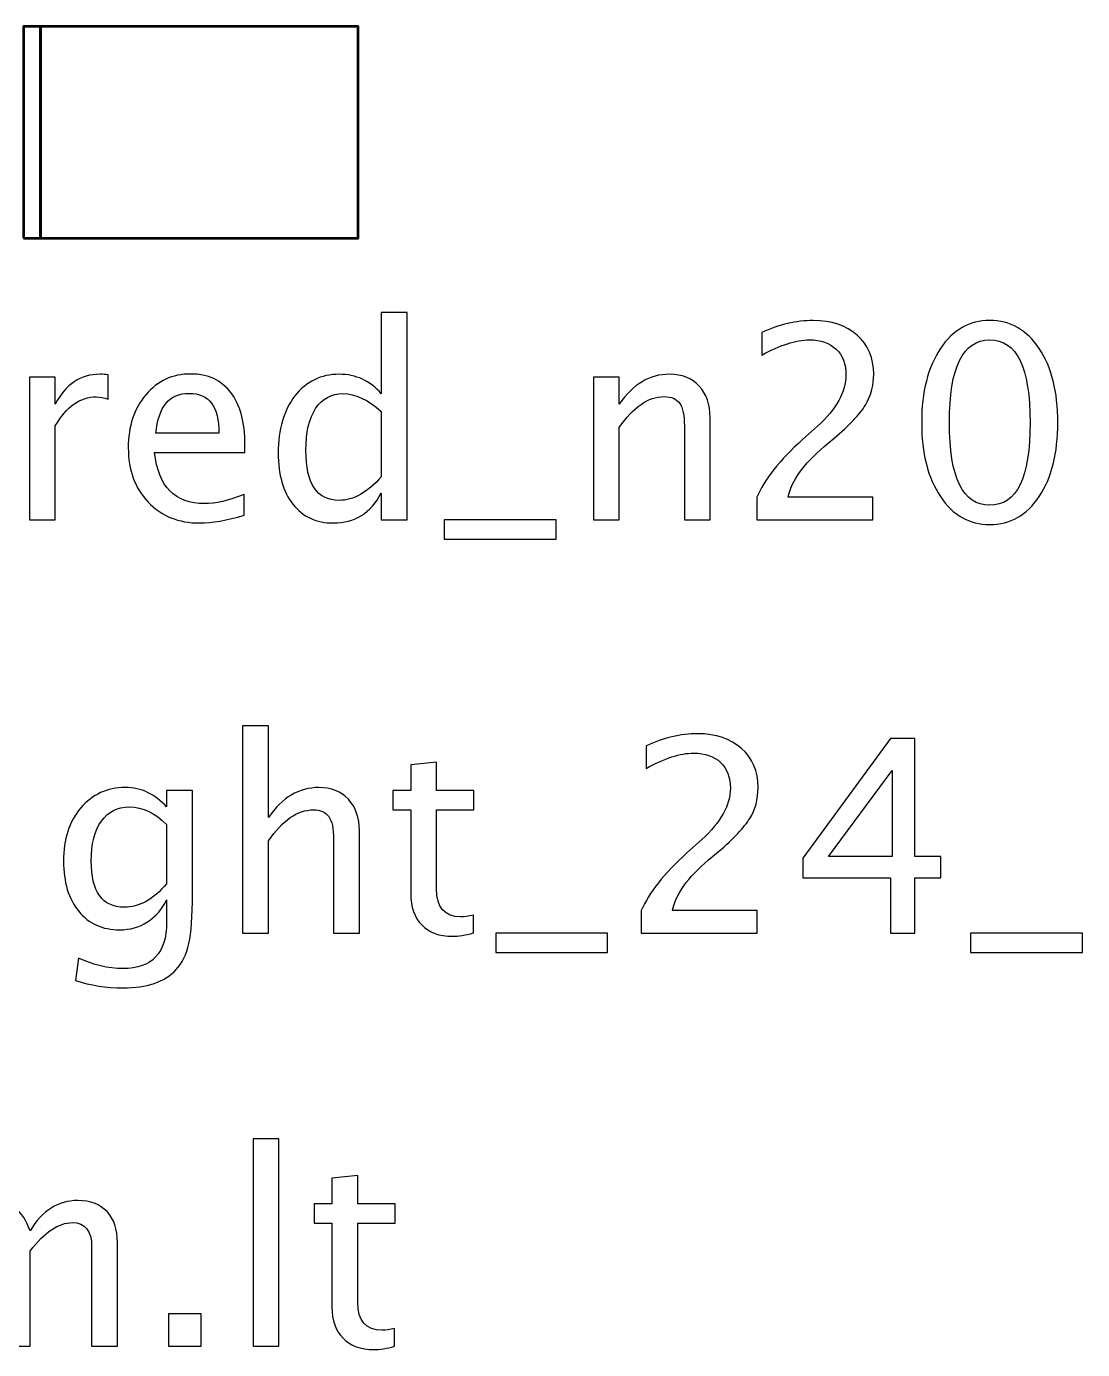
# Model space of a CAD drawing. Header units: centimetres. Extents: x -27.7 to 27.6, y -20.2 to 43.3.
# Drawn here: x 2.32 to 7.31, y 27.25 to 33.5 of the extents above; entities that cross this region are included whole.
import ezdxf

# ---------------------------------------------------------------- set-up
doc = ezdxf.new("R2010")
doc.units = ezdxf.units.CM
doc.header["$MEASUREMENT"] = 0
doc.layers.add('Layer 1', color=7, linetype='Continuous')

msp = doc.modelspace()

# ---------------------------------------------------------------- linework, layer by layer
at = {"layer": 'Layer 1', "lineweight": 53}
for points in [[(2.30999, 32.4999), (2.38999, 32.4999), (2.38999, 33.4999), (2.30999, 33.4999), (2.30999, 32.4999)], [(2.38999, 32.4999), (3.88999, 32.4999), (3.88999, 33.4999), (2.38999, 33.4999), (2.38999, 32.4999)]]:
    msp.add_lwpolyline(points, close=True, dxfattribs=at)
at = {"layer": 'Layer 1'}
for points, knots in [([(3.99836, 31.17044), (3.99836, 31.17044), (3.99836, 31.2968), (3.99836, 31.2968), (3.99836, 31.2968), (3.94862, 31.2024), (3.87369, 31.1552), (3.77358, 31.1552), (3.77358, 31.1552), (3.6923, 31.1552), (3.62838, 31.18462), (3.58182, 31.24367), (3.58182, 31.24367), (3.53525, 31.30273), (3.51197, 31.38337), (3.51197, 31.4856), (3.51197, 31.4856), (3.51197, 31.59736), (3.53843, 31.68731), (3.59113, 31.75547), (3.59113, 31.75547), (3.64404, 31.82341), (3.71347, 31.85749), (3.79961, 31.85749), (3.79961, 31.85749), (3.87941, 31.85749), (3.94587, 31.82701), (3.99836, 31.76584), (3.99836, 31.76584), (3.99836, 31.76584), (3.99836, 32.14958), (3.99836, 32.14958), (3.99836, 32.14958), (3.99836, 32.14958), (4.12028, 32.14958), (4.12028, 32.14958), (4.12028, 32.14958), (4.12028, 32.14958), (4.12028, 31.17044), (4.12028, 31.17044), (4.12028, 31.17044), (4.12028, 31.17044), (3.99836, 31.17044), (3.99836, 31.17044)], [0, 0, 0, 0, 0.0833333, 0.0833333, 0.0833333, 0.0833333, 0.1666667, 0.1666667, 0.1666667, 0.1666667, 0.25, 0.25, 0.25, 0.25, 0.3333333, 0.3333333, 0.3333333, 0.3333333, 0.4166667, 0.4166667, 0.4166667, 0.4166667, 0.5, 0.5, 0.5, 0.5, 0.5833333, 0.5833333, 0.5833333, 0.5833333, 0.6666667, 0.6666667, 0.6666667, 0.6666667, 0.75, 0.75, 0.75, 0.75, 0.8333333, 0.8333333, 0.8333333, 0.8333333, 1, 1, 1, 1]), ([(5.77123, 31.17044), (5.77123, 31.17044), (5.77123, 31.27712), (5.77123, 31.27712), (5.77123, 31.27712), (5.80679, 31.3603), (5.87854, 31.4511), (5.9867, 31.5491), (5.9867, 31.5491), (5.9867, 31.5491), (6.05654, 31.61175), (6.05654, 31.61175), (6.05654, 31.61175), (6.1465, 31.69345), (6.19158, 31.77431), (6.19158, 31.85474), (6.19158, 31.85474), (6.19158, 31.90617), (6.17613, 31.94639), (6.14544, 31.97581), (6.14544, 31.97581), (6.11475, 32.00523), (6.07221, 32.02004), (6.01823, 32.02004), (6.01823, 32.02004), (5.95516, 32.02004), (5.88044, 31.99591), (5.79409, 31.94766), (5.79409, 31.94766), (5.79409, 31.94766), (5.79409, 32.05433), (5.79409, 32.05433), (5.79409, 32.05433), (5.87558, 32.09243), (5.95664, 32.11148), (6.03749, 32.11148), (6.03749, 32.11148), (6.12343, 32.11148), (6.19243, 32.08841), (6.2445, 32.04206), (6.2445, 32.04206), (6.29636, 31.9957), (6.32239, 31.93432), (6.32239, 31.8577), (6.32239, 31.8577), (6.32239, 31.80267), (6.30927, 31.75377), (6.28302, 31.71123), (6.28302, 31.71123), (6.25656, 31.66848), (6.20767, 31.61683), (6.13592, 31.55587), (6.13592, 31.55587), (6.13592, 31.55587), (6.08872, 31.51566), (6.08872, 31.51566), (6.08872, 31.51566), (5.99051, 31.43248), (5.93378, 31.35289), (5.91854, 31.27712), (5.91854, 31.27712), (5.91854, 31.27712), (6.31858, 31.27712), (6.31858, 31.27712), (6.31858, 31.27712), (6.31858, 31.27712), (6.31858, 31.17044), (6.31858, 31.17044), (6.31858, 31.17044), (6.31858, 31.17044), (5.77123, 31.17044), (5.77123, 31.17044)], [0, 0, 0, 0, 0.0526316, 0.0526316, 0.0526316, 0.0526316, 0.1052632, 0.1052632, 0.1052632, 0.1052632, 0.1578947, 0.1578947, 0.1578947, 0.1578947, 0.2105263, 0.2105263, 0.2105263, 0.2105263, 0.2631579, 0.2631579, 0.2631579, 0.2631579, 0.3157895, 0.3157895, 0.3157895, 0.3157895, 0.3684211, 0.3684211, 0.3684211, 0.3684211, 0.4210526, 0.4210526, 0.4210526, 0.4210526, 0.4736842, 0.4736842, 0.4736842, 0.4736842, 0.5263158, 0.5263158, 0.5263158, 0.5263158, 0.5789474, 0.5789474, 0.5789474, 0.5789474, 0.6315789, 0.6315789, 0.6315789, 0.6315789, 0.6842105, 0.6842105, 0.6842105, 0.6842105, 0.7368421, 0.7368421, 0.7368421, 0.7368421, 0.7894737, 0.7894737, 0.7894737, 0.7894737, 0.8421053, 0.8421053, 0.8421053, 0.8421053, 0.8947368, 0.8947368, 0.8947368, 0.8947368, 1, 1, 1, 1]), ([(6.87017, 31.14758), (6.77386, 31.14758), (6.69618, 31.19182), (6.63734, 31.28008), (6.63734, 31.28008), (6.57829, 31.36834), (6.54887, 31.48476), (6.54887, 31.62953), (6.54887, 31.62953), (6.54887, 31.77431), (6.57829, 31.89072), (6.63734, 31.97898), (6.63734, 31.97898), (6.69618, 32.06724), (6.77386, 32.11148), (6.87017, 32.11148), (6.87017, 32.11148), (6.9669, 32.11148), (7.04458, 32.06746), (7.10342, 31.9794), (7.10342, 31.9794), (7.16205, 31.89135), (7.19147, 31.77473), (7.19147, 31.62953), (7.19147, 31.62953), (7.19147, 31.48476), (7.16205, 31.36834), (7.10342, 31.28008), (7.10342, 31.28008), (7.04458, 31.19182), (6.9669, 31.14758), (6.87017, 31.14758)], [0, 0, 0, 0, 0.1111111, 0.1111111, 0.1111111, 0.1111111, 0.2222222, 0.2222222, 0.2222222, 0.2222222, 0.3333333, 0.3333333, 0.3333333, 0.3333333, 0.4444444, 0.4444444, 0.4444444, 0.4444444, 0.5555556, 0.5555556, 0.5555556, 0.5555556, 0.6666667, 0.6666667, 0.6666667, 0.6666667, 0.7777778, 0.7777778, 0.7777778, 0.7777778, 1, 1, 1, 1]), ([(6.86996, 31.23902), (6.99716, 31.23902), (7.06066, 31.36919), (7.06066, 31.62953), (7.06066, 31.62953), (7.06066, 31.88987), (6.99716, 32.02004), (6.86996, 32.02004), (6.86996, 32.02004), (6.74317, 32.02004), (6.67967, 31.88987), (6.67967, 31.62953), (6.67967, 31.62953), (6.67967, 31.36919), (6.74317, 31.23902), (6.86996, 31.23902)], [0, 0, 0, 0, 0.2, 0.2, 0.2, 0.2, 0.4, 0.4, 0.4, 0.4, 0.6, 0.6, 0.6, 0.6, 1, 1, 1, 1]), ([(2.3381, 31.17044), (2.3381, 31.17044), (2.3381, 31.84352), (2.3381, 31.84352), (2.3381, 31.84352), (2.3381, 31.84352), (2.46001, 31.84352), (2.46001, 31.84352), (2.46001, 31.84352), (2.46001, 31.84352), (2.46001, 31.71631), (2.46001, 31.71631), (2.46001, 31.71631), (2.50848, 31.8105), (2.57875, 31.85749), (2.67104, 31.85749), (2.67104, 31.85749), (2.68353, 31.85749), (2.69665, 31.85643), (2.71019, 31.85431), (2.71019, 31.85431), (2.71019, 31.85431), (2.71019, 31.74023), (2.71019, 31.74023), (2.71019, 31.74023), (2.68903, 31.74721), (2.6704, 31.75081), (2.65432, 31.75081), (2.65432, 31.75081), (2.57685, 31.75081), (2.51208, 31.70509), (2.46001, 31.61344), (2.46001, 31.61344), (2.46001, 31.61344), (2.46001, 31.17044), (2.46001, 31.17044), (2.46001, 31.17044), (2.46001, 31.17044), (2.3381, 31.17044), (2.3381, 31.17044)], [0, 0, 0, 0, 0.0909091, 0.0909091, 0.0909091, 0.0909091, 0.1818182, 0.1818182, 0.1818182, 0.1818182, 0.2727273, 0.2727273, 0.2727273, 0.2727273, 0.3636364, 0.3636364, 0.3636364, 0.3636364, 0.4545455, 0.4545455, 0.4545455, 0.4545455, 0.5454545, 0.5454545, 0.5454545, 0.5454545, 0.6363636, 0.6363636, 0.6363636, 0.6363636, 0.7272727, 0.7272727, 0.7272727, 0.7272727, 0.8181818, 0.8181818, 0.8181818, 0.8181818, 1, 1, 1, 1]), ([(3.35174, 31.19203), (3.26983, 31.16748), (3.19977, 31.1552), (3.14135, 31.1552), (3.14135, 31.1552), (3.04166, 31.1552), (2.96059, 31.18822), (2.89815, 31.25405), (2.89815, 31.25405), (2.83571, 31.31987), (2.80439, 31.40517), (2.80439, 31.51015), (2.80439, 31.51015), (2.80439, 31.61196), (2.8319, 31.69557), (2.88715, 31.76097), (2.88715, 31.76097), (2.94239, 31.82616), (3.01308, 31.85876), (3.09923, 31.85876), (3.09923, 31.85876), (3.18072, 31.85876), (3.24379, 31.82976), (3.28824, 31.77177), (3.28824, 31.77177), (3.33269, 31.71377), (3.35492, 31.63165), (3.35492, 31.52518), (3.35492, 31.52518), (3.35492, 31.52518), (3.35428, 31.48793), (3.35428, 31.48793), (3.35428, 31.48793), (3.35428, 31.48793), (2.92884, 31.48793), (2.92884, 31.48793), (2.92884, 31.48793), (2.94662, 31.32707), (3.02515, 31.24664), (3.16421, 31.24664), (3.16421, 31.24664), (3.21522, 31.24664), (3.27766, 31.26103), (3.35174, 31.28982), (3.35174, 31.28982), (3.35174, 31.28982), (3.35174, 31.19203), (3.35174, 31.19203)], [0, 0, 0, 0, 0.0769231, 0.0769231, 0.0769231, 0.0769231, 0.1538462, 0.1538462, 0.1538462, 0.1538462, 0.2307692, 0.2307692, 0.2307692, 0.2307692, 0.3076923, 0.3076923, 0.3076923, 0.3076923, 0.3846154, 0.3846154, 0.3846154, 0.3846154, 0.4615385, 0.4615385, 0.4615385, 0.4615385, 0.5384615, 0.5384615, 0.5384615, 0.5384615, 0.6153846, 0.6153846, 0.6153846, 0.6153846, 0.6923077, 0.6923077, 0.6923077, 0.6923077, 0.7692308, 0.7692308, 0.7692308, 0.7692308, 0.8461538, 0.8461538, 0.8461538, 0.8461538, 1, 1, 1, 1]), ([(4.99952, 31.17044), (4.99952, 31.17044), (4.99952, 31.84352), (4.99952, 31.84352), (4.99952, 31.84352), (4.99952, 31.84352), (5.12143, 31.84352), (5.12143, 31.84352), (5.12143, 31.84352), (5.12143, 31.84352), (5.12143, 31.71631), (5.12143, 31.71631), (5.12143, 31.71631), (5.18599, 31.8105), (5.26515, 31.85749), (5.3587, 31.85749), (5.3587, 31.85749), (5.41754, 31.85749), (5.46432, 31.83907), (5.49882, 31.80203), (5.49882, 31.80203), (5.53332, 31.7652), (5.55068, 31.71546), (5.55068, 31.65324), (5.55068, 31.65324), (5.55068, 31.65324), (5.55068, 31.17044), (5.55068, 31.17044), (5.55068, 31.17044), (5.55068, 31.17044), (5.42876, 31.17044), (5.42876, 31.17044), (5.42876, 31.17044), (5.42876, 31.17044), (5.42876, 31.61344), (5.42876, 31.61344), (5.42876, 31.61344), (5.42876, 31.6634), (5.42135, 31.69896), (5.40675, 31.72012), (5.40675, 31.72012), (5.39193, 31.7415), (5.36759, 31.75208), (5.33352, 31.75208), (5.33352, 31.75208), (5.25859, 31.75208), (5.18789, 31.70319), (5.12143, 31.6054), (5.12143, 31.6054), (5.12143, 31.6054), (5.12143, 31.17044), (5.12143, 31.17044), (5.12143, 31.17044), (5.12143, 31.17044), (4.99952, 31.17044), (4.99952, 31.17044)], [0, 0, 0, 0, 0.0666667, 0.0666667, 0.0666667, 0.0666667, 0.1333333, 0.1333333, 0.1333333, 0.1333333, 0.2, 0.2, 0.2, 0.2, 0.2666667, 0.2666667, 0.2666667, 0.2666667, 0.3333333, 0.3333333, 0.3333333, 0.3333333, 0.4, 0.4, 0.4, 0.4, 0.4666667, 0.4666667, 0.4666667, 0.4666667, 0.5333333, 0.5333333, 0.5333333, 0.5333333, 0.6, 0.6, 0.6, 0.6, 0.6666667, 0.6666667, 0.6666667, 0.6666667, 0.7333333, 0.7333333, 0.7333333, 0.7333333, 0.8, 0.8, 0.8, 0.8, 0.8666667, 0.8666667, 0.8666667, 0.8666667, 1, 1, 1, 1]), ([(2.93519, 31.57937), (2.93519, 31.57937), (3.23236, 31.57937), (3.23236, 31.57937), (3.23236, 31.57937), (3.23236, 31.70467), (3.18559, 31.76732), (3.09225, 31.76732), (3.09225, 31.76732), (2.99827, 31.76732), (2.94599, 31.70467), (2.93519, 31.57937)], [0, 0, 0, 0, 0.25, 0.25, 0.25, 0.25, 0.5, 0.5, 0.5, 0.5, 1, 1, 1, 1]), ([(3.99836, 31.68245), (3.93508, 31.73811), (3.87518, 31.76605), (3.81845, 31.76605), (3.81845, 31.76605), (3.76257, 31.76605), (3.71939, 31.74277), (3.6887, 31.69599), (3.6887, 31.69599), (3.65801, 31.64943), (3.64277, 31.58339), (3.64277, 31.49788), (3.64277, 31.49788), (3.64277, 31.34061), (3.69484, 31.26188), (3.79919, 31.26188), (3.79919, 31.26188), (3.86692, 31.26188), (3.93338, 31.29892), (3.99836, 31.37279), (3.99836, 31.37279), (3.99836, 31.37279), (3.99836, 31.68245), (3.99836, 31.68245)], [0, 0, 0, 0, 0.1428571, 0.1428571, 0.1428571, 0.1428571, 0.2857143, 0.2857143, 0.2857143, 0.2857143, 0.4285714, 0.4285714, 0.4285714, 0.4285714, 0.5714286, 0.5714286, 0.5714286, 0.5714286, 0.7142857, 0.7142857, 0.7142857, 0.7142857, 1, 1, 1, 1]), ([(4.29596, 31.079), (4.29596, 31.079), (4.29596, 31.17044), (4.29596, 31.17044), (4.29596, 31.17044), (4.29596, 31.17044), (4.82426, 31.17044), (4.82426, 31.17044), (4.82426, 31.17044), (4.82426, 31.17044), (4.82426, 31.079), (4.82426, 31.079), (4.82426, 31.079), (4.82426, 31.079), (4.29596, 31.079), (4.29596, 31.079)], [0, 0, 0, 0, 0.2, 0.2, 0.2, 0.2, 0.4, 0.4, 0.4, 0.4, 0.6, 0.6, 0.6, 0.6, 1, 1, 1, 1]), ([(3.34402, 29.21894), (3.34402, 29.21894), (3.34402, 30.19808), (3.34402, 30.19808), (3.34402, 30.19808), (3.34402, 30.19808), (3.46593, 30.19808), (3.46593, 30.19808), (3.46593, 30.19808), (3.46593, 30.19808), (3.46593, 29.76481), (3.46593, 29.76481), (3.46593, 29.76481), (3.53049, 29.859), (3.60965, 29.90599), (3.7032, 29.90599), (3.7032, 29.90599), (3.76204, 29.90599), (3.80882, 29.88757), (3.84332, 29.85053), (3.84332, 29.85053), (3.87782, 29.8137), (3.89518, 29.76396), (3.89518, 29.70174), (3.89518, 29.70174), (3.89518, 29.70174), (3.89518, 29.21894), (3.89518, 29.21894), (3.89518, 29.21894), (3.89518, 29.21894), (3.77326, 29.21894), (3.77326, 29.21894), (3.77326, 29.21894), (3.77326, 29.21894), (3.77326, 29.66194), (3.77326, 29.66194), (3.77326, 29.66194), (3.77326, 29.7119), (3.76585, 29.74746), (3.75125, 29.76862), (3.75125, 29.76862), (3.73643, 29.79), (3.71209, 29.80058), (3.67802, 29.80058), (3.67802, 29.80058), (3.60309, 29.80058), (3.53239, 29.75169), (3.46593, 29.6539), (3.46593, 29.6539), (3.46593, 29.6539), (3.46593, 29.21894), (3.46593, 29.21894), (3.46593, 29.21894), (3.46593, 29.21894), (3.34402, 29.21894), (3.34402, 29.21894)], [0, 0, 0, 0, 0.0666667, 0.0666667, 0.0666667, 0.0666667, 0.1333333, 0.1333333, 0.1333333, 0.1333333, 0.2, 0.2, 0.2, 0.2, 0.2666667, 0.2666667, 0.2666667, 0.2666667, 0.3333333, 0.3333333, 0.3333333, 0.3333333, 0.4, 0.4, 0.4, 0.4, 0.4666667, 0.4666667, 0.4666667, 0.4666667, 0.5333333, 0.5333333, 0.5333333, 0.5333333, 0.6, 0.6, 0.6, 0.6, 0.6666667, 0.6666667, 0.6666667, 0.6666667, 0.7333333, 0.7333333, 0.7333333, 0.7333333, 0.8, 0.8, 0.8, 0.8, 0.8666667, 0.8666667, 0.8666667, 0.8666667, 1, 1, 1, 1]), ([(5.22568, 29.21894), (5.22568, 29.21894), (5.22568, 29.32562), (5.22568, 29.32562), (5.22568, 29.32562), (5.26124, 29.4088), (5.33299, 29.4996), (5.44115, 29.5976), (5.44115, 29.5976), (5.44115, 29.5976), (5.51099, 29.66025), (5.51099, 29.66025), (5.51099, 29.66025), (5.60095, 29.74195), (5.64603, 29.82281), (5.64603, 29.90324), (5.64603, 29.90324), (5.64603, 29.95467), (5.63058, 29.99489), (5.59989, 30.02431), (5.59989, 30.02431), (5.5692, 30.05373), (5.52666, 30.06854), (5.47268, 30.06854), (5.47268, 30.06854), (5.40961, 30.06854), (5.33489, 30.04441), (5.24854, 29.99616), (5.24854, 29.99616), (5.24854, 29.99616), (5.24854, 30.10283), (5.24854, 30.10283), (5.24854, 30.10283), (5.33003, 30.14093), (5.41109, 30.15998), (5.49194, 30.15998), (5.49194, 30.15998), (5.57788, 30.15998), (5.64688, 30.13691), (5.69895, 30.09056), (5.69895, 30.09056), (5.75081, 30.0442), (5.77684, 29.98282), (5.77684, 29.9062), (5.77684, 29.9062), (5.77684, 29.85117), (5.76372, 29.80227), (5.73747, 29.75973), (5.73747, 29.75973), (5.71101, 29.71698), (5.66212, 29.66533), (5.59037, 29.60437), (5.59037, 29.60437), (5.59037, 29.60437), (5.54317, 29.56416), (5.54317, 29.56416), (5.54317, 29.56416), (5.44496, 29.48098), (5.38823, 29.40139), (5.37299, 29.32562), (5.37299, 29.32562), (5.37299, 29.32562), (5.77303, 29.32562), (5.77303, 29.32562), (5.77303, 29.32562), (5.77303, 29.32562), (5.77303, 29.21894), (5.77303, 29.21894), (5.77303, 29.21894), (5.77303, 29.21894), (5.22568, 29.21894), (5.22568, 29.21894)], [0, 0, 0, 0, 0.0526316, 0.0526316, 0.0526316, 0.0526316, 0.1052632, 0.1052632, 0.1052632, 0.1052632, 0.1578947, 0.1578947, 0.1578947, 0.1578947, 0.2105263, 0.2105263, 0.2105263, 0.2105263, 0.2631579, 0.2631579, 0.2631579, 0.2631579, 0.3157895, 0.3157895, 0.3157895, 0.3157895, 0.3684211, 0.3684211, 0.3684211, 0.3684211, 0.4210526, 0.4210526, 0.4210526, 0.4210526, 0.4736842, 0.4736842, 0.4736842, 0.4736842, 0.5263158, 0.5263158, 0.5263158, 0.5263158, 0.5789474, 0.5789474, 0.5789474, 0.5789474, 0.6315789, 0.6315789, 0.6315789, 0.6315789, 0.6842105, 0.6842105, 0.6842105, 0.6842105, 0.7368421, 0.7368421, 0.7368421, 0.7368421, 0.7894737, 0.7894737, 0.7894737, 0.7894737, 0.8421053, 0.8421053, 0.8421053, 0.8421053, 0.8947368, 0.8947368, 0.8947368, 0.8947368, 1, 1, 1, 1]), ([(6.40208, 29.21894), (6.40208, 29.21894), (6.40208, 29.47928), (6.40208, 29.47928), (6.40208, 29.47928), (6.40208, 29.47928), (5.98808, 29.47928), (5.98808, 29.47928), (5.98808, 29.47928), (5.98808, 29.47928), (5.98808, 29.57199), (5.98808, 29.57199), (5.98808, 29.57199), (5.98808, 29.57199), (6.40208, 30.13712), (6.40208, 30.13712), (6.40208, 30.13712), (6.40208, 30.13712), (6.51638, 30.13712), (6.51638, 30.13712), (6.51638, 30.13712), (6.51638, 30.13712), (6.51638, 29.57961), (6.51638, 29.57961), (6.51638, 29.57961), (6.51638, 29.57961), (6.63957, 29.57961), (6.63957, 29.57961), (6.63957, 29.57961), (6.63957, 29.57961), (6.63957, 29.47928), (6.63957, 29.47928), (6.63957, 29.47928), (6.63957, 29.47928), (6.51638, 29.47928), (6.51638, 29.47928), (6.51638, 29.47928), (6.51638, 29.47928), (6.51638, 29.21894), (6.51638, 29.21894), (6.51638, 29.21894), (6.51638, 29.21894), (6.40208, 29.21894), (6.40208, 29.21894)], [0, 0, 0, 0, 0.0833333, 0.0833333, 0.0833333, 0.0833333, 0.1666667, 0.1666667, 0.1666667, 0.1666667, 0.25, 0.25, 0.25, 0.25, 0.3333333, 0.3333333, 0.3333333, 0.3333333, 0.4166667, 0.4166667, 0.4166667, 0.4166667, 0.5, 0.5, 0.5, 0.5, 0.5833333, 0.5833333, 0.5833333, 0.5833333, 0.6666667, 0.6666667, 0.6666667, 0.6666667, 0.75, 0.75, 0.75, 0.75, 0.8333333, 0.8333333, 0.8333333, 0.8333333, 1, 1, 1, 1]), ([(4.43322, 29.21915), (4.39554, 29.20878), (4.36273, 29.2037), (4.33501, 29.2037), (4.33501, 29.2037), (4.27278, 29.2037), (4.22431, 29.22148), (4.1896, 29.25704), (4.1896, 29.25704), (4.15467, 29.2926), (4.13732, 29.34191), (4.13732, 29.4052), (4.13732, 29.4052), (4.13732, 29.4052), (4.13732, 29.80058), (4.13732, 29.80058), (4.13732, 29.80058), (4.13732, 29.80058), (4.05308, 29.80058), (4.05308, 29.80058), (4.05308, 29.80058), (4.05308, 29.80058), (4.05308, 29.89202), (4.05308, 29.89202), (4.05308, 29.89202), (4.05308, 29.89202), (4.13732, 29.89202), (4.13732, 29.89202), (4.13732, 29.89202), (4.13732, 29.89202), (4.13732, 30.01372), (4.13732, 30.01372), (4.13732, 30.01372), (4.13732, 30.01372), (4.25923, 30.02536), (4.25923, 30.02536), (4.25923, 30.02536), (4.25923, 30.02536), (4.25923, 29.89202), (4.25923, 29.89202), (4.25923, 29.89202), (4.25923, 29.89202), (4.43576, 29.89202), (4.43576, 29.89202), (4.43576, 29.89202), (4.43576, 29.89202), (4.43576, 29.80058), (4.43576, 29.80058), (4.43576, 29.80058), (4.43576, 29.80058), (4.25923, 29.80058), (4.25923, 29.80058), (4.25923, 29.80058), (4.25923, 29.80058), (4.25923, 29.42721), (4.25923, 29.42721), (4.25923, 29.42721), (4.25923, 29.33916), (4.29754, 29.29514), (4.37395, 29.29514), (4.37395, 29.29514), (4.39025, 29.29514), (4.40993, 29.29789), (4.43322, 29.30318), (4.43322, 29.30318), (4.43322, 29.30318), (4.43322, 29.21915), (4.43322, 29.21915)], [0, 0, 0, 0, 0.0555556, 0.0555556, 0.0555556, 0.0555556, 0.1111111, 0.1111111, 0.1111111, 0.1111111, 0.1666667, 0.1666667, 0.1666667, 0.1666667, 0.2222222, 0.2222222, 0.2222222, 0.2222222, 0.2777778, 0.2777778, 0.2777778, 0.2777778, 0.3333333, 0.3333333, 0.3333333, 0.3333333, 0.3888889, 0.3888889, 0.3888889, 0.3888889, 0.4444444, 0.4444444, 0.4444444, 0.4444444, 0.5, 0.5, 0.5, 0.5, 0.5555556, 0.5555556, 0.5555556, 0.5555556, 0.6111111, 0.6111111, 0.6111111, 0.6111111, 0.6666667, 0.6666667, 0.6666667, 0.6666667, 0.7222222, 0.7222222, 0.7222222, 0.7222222, 0.7777778, 0.7777778, 0.7777778, 0.7777778, 0.8333333, 0.8333333, 0.8333333, 0.8333333, 0.8888889, 0.8888889, 0.8888889, 0.8888889, 1, 1, 1, 1]), ([(6.10851, 29.57961), (6.10851, 29.57961), (6.4097, 29.57961), (6.4097, 29.57961), (6.4097, 29.57961), (6.4097, 29.57961), (6.4097, 29.98642), (6.4097, 29.98642), (6.4097, 29.98642), (6.4097, 29.98642), (6.10851, 29.57961), (6.10851, 29.57961)], [0, 0, 0, 0, 0.25, 0.25, 0.25, 0.25, 0.5, 0.5, 0.5, 0.5, 1, 1, 1, 1]), ([(2.55474, 28.99543), (2.55474, 28.99543), (2.56913, 29.10083), (2.56913, 29.10083), (2.56913, 29.10083), (2.63982, 29.06781), (2.70988, 29.05131), (2.7791, 29.05131), (2.7791, 29.05131), (2.91646, 29.05131), (2.98525, 29.12412), (2.98525, 29.26953), (2.98525, 29.26953), (2.98525, 29.26953), (2.98525, 29.37536), (2.98525, 29.37536), (2.98525, 29.37536), (2.96409, 29.3307), (2.93403, 29.2962), (2.89487, 29.27143), (2.89487, 29.27143), (2.85572, 29.24667), (2.81211, 29.23418), (2.76407, 29.23418), (2.76407, 29.23418), (2.68258, 29.23418), (2.61802, 29.26339), (2.5704, 29.32181), (2.5704, 29.32181), (2.52278, 29.38022), (2.49886, 29.45939), (2.49886, 29.55929), (2.49886, 29.55929), (2.49886, 29.66152), (2.52595, 29.74492), (2.58014, 29.80947), (2.58014, 29.80947), (2.63453, 29.87382), (2.70459, 29.90599), (2.79074, 29.90599), (2.79074, 29.90599), (2.86609, 29.90599), (2.93107, 29.87551), (2.98525, 29.81434), (2.98525, 29.81434), (2.98525, 29.81434), (2.98525, 29.89202), (2.98525, 29.89202), (2.98525, 29.89202), (2.98525, 29.89202), (3.10717, 29.89202), (3.10717, 29.89202), (3.10717, 29.89202), (3.10717, 29.89202), (3.10717, 29.40266), (3.10717, 29.40266), (3.10717, 29.40266), (3.10717, 29.29747), (3.10167, 29.21957), (3.09066, 29.16899), (3.09066, 29.16899), (3.07986, 29.1184), (3.05912, 29.07692), (3.02907, 29.04474), (3.02907, 29.04474), (2.97573, 28.98823), (2.89233, 28.95987), (2.7791, 28.95987), (2.7791, 28.95987), (2.70142, 28.95987), (2.6267, 28.97172), (2.55474, 28.99543)], [0, 0, 0, 0, 0.0526316, 0.0526316, 0.0526316, 0.0526316, 0.1052632, 0.1052632, 0.1052632, 0.1052632, 0.1578947, 0.1578947, 0.1578947, 0.1578947, 0.2105263, 0.2105263, 0.2105263, 0.2105263, 0.2631579, 0.2631579, 0.2631579, 0.2631579, 0.3157895, 0.3157895, 0.3157895, 0.3157895, 0.3684211, 0.3684211, 0.3684211, 0.3684211, 0.4210526, 0.4210526, 0.4210526, 0.4210526, 0.4736842, 0.4736842, 0.4736842, 0.4736842, 0.5263158, 0.5263158, 0.5263158, 0.5263158, 0.5789474, 0.5789474, 0.5789474, 0.5789474, 0.6315789, 0.6315789, 0.6315789, 0.6315789, 0.6842105, 0.6842105, 0.6842105, 0.6842105, 0.7368421, 0.7368421, 0.7368421, 0.7368421, 0.7894737, 0.7894737, 0.7894737, 0.7894737, 0.8421053, 0.8421053, 0.8421053, 0.8421053, 0.8947368, 0.8947368, 0.8947368, 0.8947368, 1, 1, 1, 1]), ([(2.98525, 29.45177), (2.98525, 29.45177), (2.98525, 29.73095), (2.98525, 29.73095), (2.98525, 29.73095), (2.93149, 29.78661), (2.87286, 29.81455), (2.80957, 29.81455), (2.80957, 29.81455), (2.75327, 29.81455), (2.70925, 29.79212), (2.6775, 29.74703), (2.6775, 29.74703), (2.64554, 29.70216), (2.62966, 29.63972), (2.62966, 29.56014), (2.62966, 29.56014), (2.62966, 29.41388), (2.68152, 29.34086), (2.78545, 29.34086), (2.78545, 29.34086), (2.85614, 29.34086), (2.92281, 29.3779), (2.98525, 29.45177)], [0, 0, 0, 0, 0.1428571, 0.1428571, 0.1428571, 0.1428571, 0.2857143, 0.2857143, 0.2857143, 0.2857143, 0.4285714, 0.4285714, 0.4285714, 0.4285714, 0.5714286, 0.5714286, 0.5714286, 0.5714286, 0.7142857, 0.7142857, 0.7142857, 0.7142857, 1, 1, 1, 1]), ([(4.53863, 29.1275), (4.53863, 29.1275), (4.53863, 29.21894), (4.53863, 29.21894), (4.53863, 29.21894), (4.53863, 29.21894), (5.06693, 29.21894), (5.06693, 29.21894), (5.06693, 29.21894), (5.06693, 29.21894), (5.06693, 29.1275), (5.06693, 29.1275), (5.06693, 29.1275), (5.06693, 29.1275), (4.53863, 29.1275), (4.53863, 29.1275)], [0, 0, 0, 0, 0.2, 0.2, 0.2, 0.2, 0.4, 0.4, 0.4, 0.4, 0.6, 0.6, 0.6, 0.6, 1, 1, 1, 1]), ([(6.77969, 29.1275), (6.77969, 29.1275), (6.77969, 29.21894), (6.77969, 29.21894), (6.77969, 29.21894), (6.77969, 29.21894), (7.30799, 29.21894), (7.30799, 29.21894), (7.30799, 29.21894), (7.30799, 29.21894), (7.30799, 29.1275), (7.30799, 29.1275), (7.30799, 29.1275), (7.30799, 29.1275), (6.77969, 29.1275), (6.77969, 29.1275)], [0, 0, 0, 0, 0.2, 0.2, 0.2, 0.2, 0.4, 0.4, 0.4, 0.4, 0.6, 0.6, 0.6, 0.6, 1, 1, 1, 1]), ([(3.39355, 27.26744), (3.39355, 27.26744), (3.39355, 28.24658), (3.39355, 28.24658), (3.39355, 28.24658), (3.39355, 28.24658), (3.51546, 28.24658), (3.51546, 28.24658), (3.51546, 28.24658), (3.51546, 28.24658), (3.51546, 27.26744), (3.51546, 27.26744), (3.51546, 27.26744), (3.51546, 27.26744), (3.39355, 27.26744), (3.39355, 27.26744)], [0, 0, 0, 0, 0.2, 0.2, 0.2, 0.2, 0.4, 0.4, 0.4, 0.4, 0.6, 0.6, 0.6, 0.6, 1, 1, 1, 1]), ([(4.06155, 27.26765), (4.02387, 27.25728), (3.99106, 27.2522), (3.96334, 27.2522), (3.96334, 27.2522), (3.90111, 27.2522), (3.85264, 27.26998), (3.81793, 27.30554), (3.81793, 27.30554), (3.783, 27.3411), (3.76565, 27.39041), (3.76565, 27.4537), (3.76565, 27.4537), (3.76565, 27.4537), (3.76565, 27.84908), (3.76565, 27.84908), (3.76565, 27.84908), (3.76565, 27.84908), (3.68141, 27.84908), (3.68141, 27.84908), (3.68141, 27.84908), (3.68141, 27.84908), (3.68141, 27.94052), (3.68141, 27.94052), (3.68141, 27.94052), (3.68141, 27.94052), (3.76565, 27.94052), (3.76565, 27.94052), (3.76565, 27.94052), (3.76565, 27.94052), (3.76565, 28.06222), (3.76565, 28.06222), (3.76565, 28.06222), (3.76565, 28.06222), (3.88756, 28.07386), (3.88756, 28.07386), (3.88756, 28.07386), (3.88756, 28.07386), (3.88756, 27.94052), (3.88756, 27.94052), (3.88756, 27.94052), (3.88756, 27.94052), (4.06409, 27.94052), (4.06409, 27.94052), (4.06409, 27.94052), (4.06409, 27.94052), (4.06409, 27.84908), (4.06409, 27.84908), (4.06409, 27.84908), (4.06409, 27.84908), (3.88756, 27.84908), (3.88756, 27.84908), (3.88756, 27.84908), (3.88756, 27.84908), (3.88756, 27.47571), (3.88756, 27.47571), (3.88756, 27.47571), (3.88756, 27.38766), (3.92587, 27.34364), (4.00228, 27.34364), (4.00228, 27.34364), (4.01858, 27.34364), (4.03826, 27.34639), (4.06155, 27.35168), (4.06155, 27.35168), (4.06155, 27.35168), (4.06155, 27.26765), (4.06155, 27.26765)], [0, 0, 0, 0, 0.0555556, 0.0555556, 0.0555556, 0.0555556, 0.1111111, 0.1111111, 0.1111111, 0.1111111, 0.1666667, 0.1666667, 0.1666667, 0.1666667, 0.2222222, 0.2222222, 0.2222222, 0.2222222, 0.2777778, 0.2777778, 0.2777778, 0.2777778, 0.3333333, 0.3333333, 0.3333333, 0.3333333, 0.3888889, 0.3888889, 0.3888889, 0.3888889, 0.4444444, 0.4444444, 0.4444444, 0.4444444, 0.5, 0.5, 0.5, 0.5, 0.5555556, 0.5555556, 0.5555556, 0.5555556, 0.6111111, 0.6111111, 0.6111111, 0.6111111, 0.6666667, 0.6666667, 0.6666667, 0.6666667, 0.7222222, 0.7222222, 0.7222222, 0.7222222, 0.7777778, 0.7777778, 0.7777778, 0.7777778, 0.8333333, 0.8333333, 0.8333333, 0.8333333, 0.8888889, 0.8888889, 0.8888889, 0.8888889, 1, 1, 1, 1]), ([(1.8061, 27.26744), (1.8061, 27.26744), (1.8061, 27.94052), (1.8061, 27.94052), (1.8061, 27.94052), (1.8061, 27.94052), (1.92801, 27.94052), (1.92801, 27.94052), (1.92801, 27.94052), (1.92801, 27.94052), (1.92801, 27.81331), (1.92801, 27.81331), (1.92801, 27.81331), (1.98749, 27.9075), (2.06369, 27.95449), (2.15703, 27.95449), (2.15703, 27.95449), (2.24698, 27.95449), (2.30815, 27.9075), (2.34075, 27.81331), (2.34075, 27.81331), (2.39853, 27.90835), (2.47388, 27.95576), (2.56638, 27.95576), (2.56638, 27.95576), (2.62543, 27.95576), (2.67136, 27.9384), (2.70417, 27.90348), (2.70417, 27.90348), (2.73698, 27.86855), (2.75349, 27.81966), (2.75349, 27.7568), (2.75349, 27.7568), (2.75349, 27.7568), (2.75349, 27.26744), (2.75349, 27.26744), (2.75349, 27.26744), (2.75349, 27.26744), (2.63157, 27.26744), (2.63157, 27.26744), (2.63157, 27.26744), (2.63157, 27.26744), (2.63157, 27.73669), (2.63157, 27.73669), (2.63157, 27.73669), (2.63157, 27.81331), (2.60109, 27.85162), (2.54013, 27.85162), (2.54013, 27.85162), (2.47685, 27.85162), (2.41039, 27.80696), (2.34075, 27.71743), (2.34075, 27.71743), (2.34075, 27.71743), (2.34075, 27.26744), (2.34075, 27.26744), (2.34075, 27.26744), (2.34075, 27.26744), (2.21883, 27.26744), (2.21883, 27.26744), (2.21883, 27.26744), (2.21883, 27.26744), (2.21883, 27.73711), (2.21883, 27.73711), (2.21883, 27.73711), (2.21883, 27.81437), (2.18793, 27.85289), (2.12591, 27.85289), (2.12591, 27.85289), (2.06432, 27.85289), (1.99828, 27.80802), (1.92801, 27.71806), (1.92801, 27.71806), (1.92801, 27.71806), (1.92801, 27.26744), (1.92801, 27.26744), (1.92801, 27.26744), (1.92801, 27.26744), (1.8061, 27.26744), (1.8061, 27.26744)], [0, 0, 0, 0, 0.047619, 0.047619, 0.047619, 0.047619, 0.0952381, 0.0952381, 0.0952381, 0.0952381, 0.1428571, 0.1428571, 0.1428571, 0.1428571, 0.1904762, 0.1904762, 0.1904762, 0.1904762, 0.2380952, 0.2380952, 0.2380952, 0.2380952, 0.2857143, 0.2857143, 0.2857143, 0.2857143, 0.3333333, 0.3333333, 0.3333333, 0.3333333, 0.3809524, 0.3809524, 0.3809524, 0.3809524, 0.4285714, 0.4285714, 0.4285714, 0.4285714, 0.4761905, 0.4761905, 0.4761905, 0.4761905, 0.5238095, 0.5238095, 0.5238095, 0.5238095, 0.5714286, 0.5714286, 0.5714286, 0.5714286, 0.6190476, 0.6190476, 0.6190476, 0.6190476, 0.6666667, 0.6666667, 0.6666667, 0.6666667, 0.7142857, 0.7142857, 0.7142857, 0.7142857, 0.7619048, 0.7619048, 0.7619048, 0.7619048, 0.8095238, 0.8095238, 0.8095238, 0.8095238, 0.8571429, 0.8571429, 0.8571429, 0.8571429, 0.9047619, 0.9047619, 0.9047619, 0.9047619, 1, 1, 1, 1]), ([(2.99436, 27.26744), (2.99436, 27.26744), (2.99436, 27.42111), (2.99436, 27.42111), (2.99436, 27.42111), (2.99436, 27.42111), (3.14802, 27.42111), (3.14802, 27.42111), (3.14802, 27.42111), (3.14802, 27.42111), (3.14802, 27.26744), (3.14802, 27.26744), (3.14802, 27.26744), (3.14802, 27.26744), (2.99436, 27.26744), (2.99436, 27.26744)], [0, 0, 0, 0, 0.2, 0.2, 0.2, 0.2, 0.4, 0.4, 0.4, 0.4, 0.6, 0.6, 0.6, 0.6, 1, 1, 1, 1])]:
    msp.add_open_spline(points, degree=3, knots=knots, dxfattribs=at)

doc.saveas('drawing.dxf')
